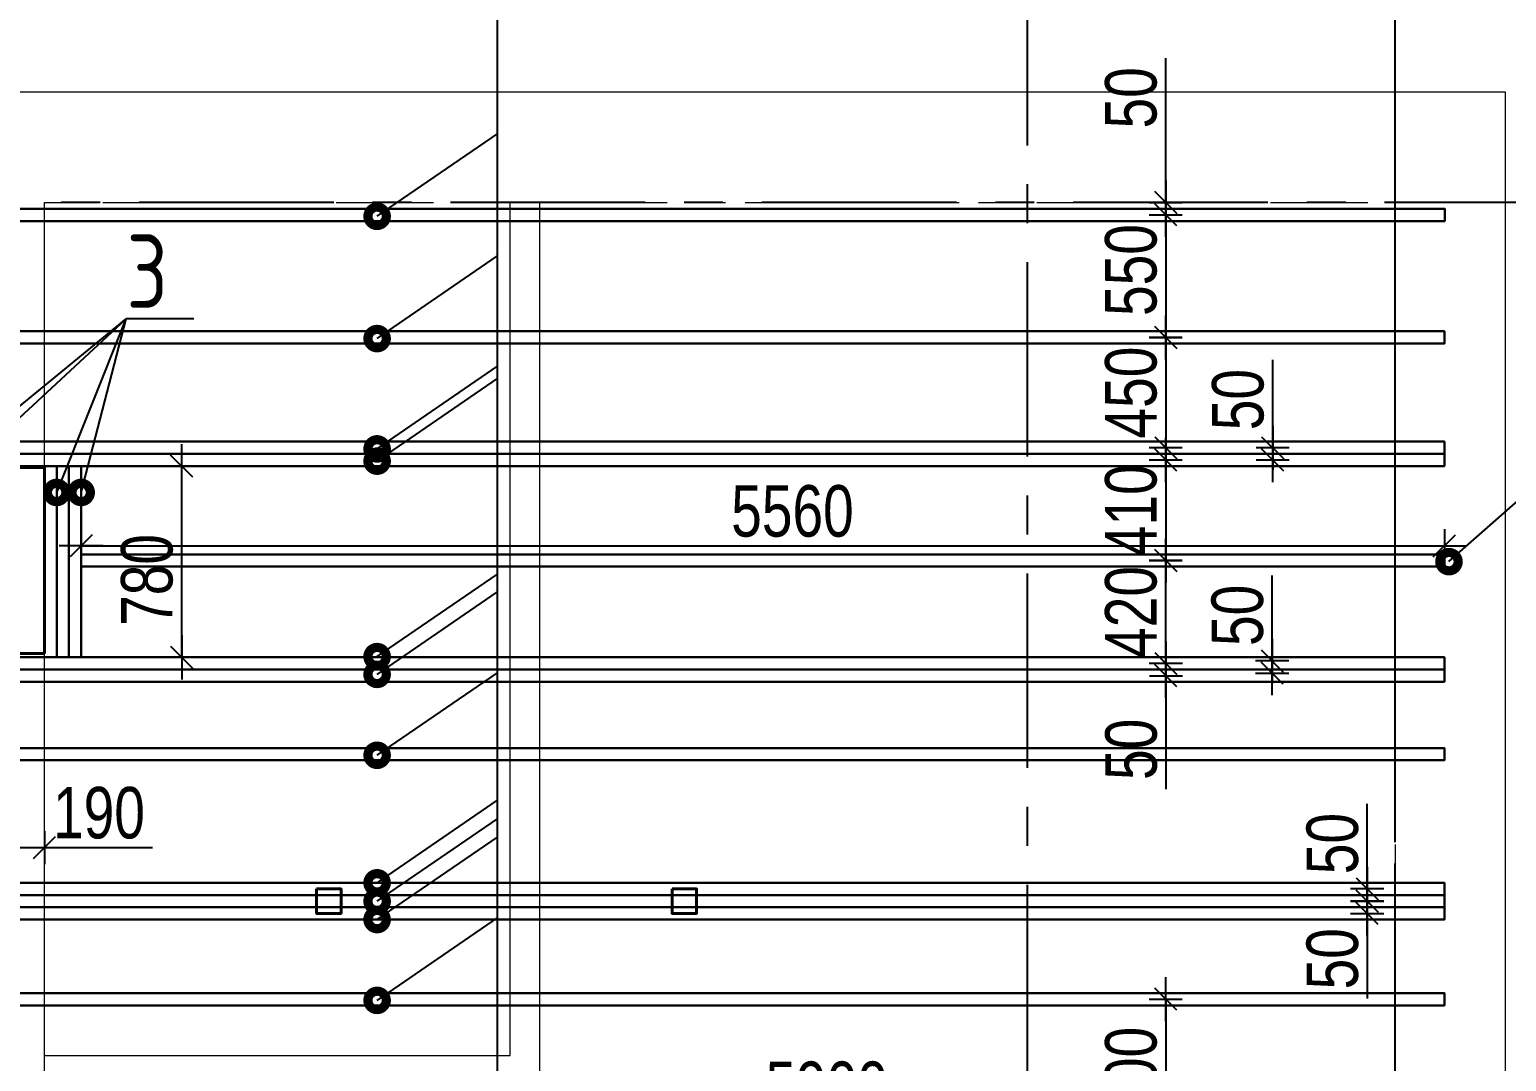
# Model space of a CAD drawing. Extents: x -12289450 to -10763036, y -7834513 to -6150123.
# Drawn here: x -11056296 to -11050273, y -7680621 to -7676411 of the extents above; entities that cross this region are included whole.
import ezdxf

# ---------------------------------------------------------------- set-up
doc = ezdxf.new("R2010")
doc.units = 0
doc.header["$LTSCALE"] = 25
doc.header["$PDMODE"] = 35
doc.linetypes.add('CENTER', pattern=[50.8, 31.75, -6.35, 6.35, -6.35])
doc.linetypes.add('HIDDEN', pattern=[9.525, 6.35, -3.175])
doc.layers.get('DefPoints').update_dxf_attribs({"color": 10, "lineweight": 30})
for name, color, linetype in [('005-РАЗМЕРЫ', 252, 'Continuous'), ('014-ОСИ', 251, 'CENTER'), ('Примечания', 7, 'Continuous')]:
    doc.layers.add(name, color=color, linetype=linetype)
doc.layers.add('СТЕНЫ', color=5, linetype='Continuous', lineweight=40)
doc.layers.add('тонкий', color=114, linetype='Continuous', lineweight=20)
doc.styles.add('GOST 2.304', font='cs_gost2304.shx')
doc.styles.add('TXT0', font='txt', dxfattribs={"width": 0.8})
doc.dimstyles.new('Копия(5) РАЗМЕРЫ', dxfattribs={"dimscale": 30, "dimtxt": 7, "dimasz": 0.15, "dimexe": 0, "dimexo": 0, "dimgap": 1.2, "dimtad": 1, "dimdec": 0, "dimzin": 0, "dimdsep": 46, "dimtxsty": 'TXT0', "dimblk1": 'A8MITTA', "dimblk2": 'A8MITTA', "dimsah": 1, "dimcen": 2, "dimse1": 1, "dimse2": 1, "dimadec": 0, "dimazin": 0, "dimtp": 6, "dimtm": 6, "dimtfac": 1, "dimtdec": 0, "dimtofl": 0, "dimtmove": 0, "dimatfit": 3, "dimldrblk": 'A8MITTA', "dimfxl": 0, "dimtolj": 1, "dimtzin": 0, "dimarcsym": 0})

# ---------------------------------------------------------------- blocks, each defined once
blk = doc.blocks.new('A8MITTA', base_point=(3180, 3140))
for p, q in [((3170, 3130), (3190, 3150)), ((3180, 3155), (3180, 3125)), ((3160, 3140), (3200, 3140))]:
    blk.add_line(p, q)
blk = doc.blocks.new('*D613')
at = {"layer": '005-РАЗМЕРЫ', "color": 0, "lineweight": -2, "ltscale": 1.2, "transparency": 16777216}
blk.add_line((-11055675.9, -7678967.7), (-11055675.9, -7678196.7), dxfattribs=at)
at = {"layer": 'DefPoints', "color": 0, "ltscale": 1.2, "transparency": 16777216}
for p in [(-11055675.9, -7678192.2), (-11055596.7, -7678192.2), (-11055596.7, -7678972.2)]:
    blk.add_point(p, dxfattribs=at)
at = {"layer": '005-РАЗМЕРЫ', "color": 0, "lineweight": -2, "ltscale": 1.2, "transparency": 16777216, "xscale": 4.5, "yscale": 4.5, "zscale": 4.5}
for p, rotation in [((-11055675.9, -7678192.2), 90), ((-11055675.9, -7678972.2), 270)]:
    blk.add_blockref('A8MITTA', p, dxfattribs=dict(at, rotation=rotation))
at = {"layer": '005-РАЗМЕРЫ', "color": 0, "ltscale": 1.2, "transparency": 16777216, "insert": (-11055816.9, -7678656.7), "char_height": 210, "attachment_point": 5, "rotation": 90, "style": 'TXT0'}
blk.add_mtext('\\A1;780', dxfattribs=at)
blk = doc.blocks.new('*D649')
at = {"layer": '005-РАЗМЕРЫ', "color": 0, "lineweight": -2, "ltscale": 1.2, "transparency": 16777216}
for p, q in [((-11056421.3, -7679748.5), (-11056240.3, -7679748.5)), ((-11056235.8, -7679748.5), (-11055795.3, -7679748.5))]:
    blk.add_line(p, q, dxfattribs=at)
at = {"layer": 'DefPoints', "color": 0, "ltscale": 1.2, "transparency": 16777216}
for p in [(-11056235.8, -7679748.5), (-11056425.8, -7679929.8), (-11056235.8, -7679929.8)]:
    blk.add_point(p, dxfattribs=at)
at = {"layer": '005-РАЗМЕРЫ', "color": 0, "lineweight": -2, "ltscale": 1.2, "transparency": 16777216, "xscale": 4.5, "yscale": 4.5, "zscale": 4.5, "rotation": 180}
blk.add_blockref('A8MITTA', (-11056425.8, -7679748.5), dxfattribs=at)
at = {"layer": '005-РАЗМЕРЫ', "color": 0, "lineweight": -2, "ltscale": 1.2, "transparency": 16777216, "xscale": 4.5, "yscale": 4.5, "zscale": 4.5}
blk.add_blockref('A8MITTA', (-11056235.8, -7679748.5), dxfattribs=at)
at = {"layer": '005-РАЗМЕРЫ', "color": 0, "ltscale": 1.2, "transparency": 16777216, "insert": (-11056013.3, -7679607.5), "char_height": 210, "attachment_point": 5, "style": 'TXT0'}
blk.add_mtext('\\A1;190', dxfattribs=at)
blk = doc.blocks.new('*D656')
at = {"layer": '005-РАЗМЕРЫ', "color": 0, "lineweight": -2, "ltscale": 1.2, "transparency": 16777216}
blk.add_line((-11056421.3, -7680868.9), (-11050530.3, -7680868.9), dxfattribs=at)
at = {"layer": 'DefPoints', "color": 0, "ltscale": 1.2, "transparency": 16777216}
for p in [(-11050525.8, -7680868.9), (-11056425.8, -7681150.4), (-11050525.8, -7681150.4)]:
    blk.add_point(p, dxfattribs=at)
at = {"layer": '005-РАЗМЕРЫ', "color": 0, "lineweight": -2, "ltscale": 1.2, "transparency": 16777216, "xscale": 4.5, "yscale": 4.5, "zscale": 4.5, "rotation": 180}
blk.add_blockref('A8MITTA', (-11056425.8, -7680868.9), dxfattribs=at)
at = {"layer": '005-РАЗМЕРЫ', "color": 0, "lineweight": -2, "ltscale": 1.2, "transparency": 16777216, "xscale": 4.5, "yscale": 4.5, "zscale": 4.5}
blk.add_blockref('A8MITTA', (-11050525.8, -7680868.9), dxfattribs=at)
at = {"layer": '005-РАЗМЕРЫ', "color": 0, "ltscale": 1.2, "transparency": 16777216, "insert": (-11053045.3, -7680727.9), "char_height": 210, "attachment_point": 5, "style": 'TXT0'}
blk.add_mtext('\\A1;5900', dxfattribs=at)
blk = doc.blocks.new('*D670')
at = {"layer": '005-РАЗМЕРЫ', "color": 0, "lineweight": -2, "ltscale": 1.2, "transparency": 16777216}
for p, q in [((-11051662.3, -7677112.7), (-11051662.3, -7676527.7)), ((-11051662.3, -7677171.7), (-11051662.3, -7677176.2))]:
    blk.add_line(p, q, dxfattribs=at)
at = {"layer": 'DefPoints', "color": 0, "ltscale": 1.2, "transparency": 16777216}
for p in [(-11051662.3, -7677117.2), (-11050524.1, -7677117.2), (-11050524.1, -7677167.2)]:
    blk.add_point(p, dxfattribs=at)
at = {"layer": '005-РАЗМЕРЫ', "color": 0, "lineweight": -2, "ltscale": 1.2, "transparency": 16777216, "xscale": 4.5, "yscale": 4.5, "zscale": 4.5}
for p, rotation in [((-11051662.3, -7677117.2), 270), ((-11051662.3, -7677167.2), 90)]:
    blk.add_blockref('A8MITTA', p, dxfattribs=dict(at, rotation=rotation))
at = {"layer": '005-РАЗМЕРЫ', "color": 0, "ltscale": 1.2, "transparency": 16777216, "insert": (-11051803.3, -7676689.7), "char_height": 210, "attachment_point": 5, "rotation": 90, "style": 'TXT0'}
blk.add_mtext('\\A1;50', dxfattribs=at)
blk = doc.blocks.new('*D671')
at = {"layer": '005-РАЗМЕРЫ', "color": 0, "lineweight": -2, "ltscale": 1.2, "transparency": 16777216}
blk.add_line((-11051662.3, -7677121.7), (-11051662.3, -7677662.7), dxfattribs=at)
at = {"layer": 'DefPoints', "color": 0, "ltscale": 1.2, "transparency": 16777216}
for p in [(-11050524.1, -7677117.2), (-11051662.3, -7677667.2), (-11050525.8, -7677667.2)]:
    blk.add_point(p, dxfattribs=at)
at = {"layer": '005-РАЗМЕРЫ', "color": 0, "lineweight": -2, "ltscale": 1.2, "transparency": 16777216, "xscale": 4.5, "yscale": 4.5, "zscale": 4.5}
for p, rotation in [((-11051662.3, -7677117.2), 90), ((-11051662.3, -7677667.2), 270)]:
    blk.add_blockref('A8MITTA', p, dxfattribs=dict(at, rotation=rotation))
at = {"layer": '005-РАЗМЕРЫ', "color": 0, "ltscale": 1.2, "transparency": 16777216, "insert": (-11051803.3, -7677392.2), "char_height": 210, "attachment_point": 5, "rotation": 90, "style": 'TXT0'}
blk.add_mtext('\\A1;550', dxfattribs=at)
blk = doc.blocks.new('*D672')
at = {"layer": '005-РАЗМЕРЫ', "color": 0, "lineweight": -2, "ltscale": 1.2, "transparency": 16777216}
blk.add_line((-11051662.3, -7677671.7), (-11051662.3, -7678112.7), dxfattribs=at)
at = {"layer": 'DefPoints', "color": 0, "ltscale": 1.2, "transparency": 16777216}
for p in [(-11050525.8, -7677667.2), (-11051662.3, -7678117.2), (-11050525.8, -7678117.2)]:
    blk.add_point(p, dxfattribs=at)
at = {"layer": '005-РАЗМЕРЫ', "color": 0, "lineweight": -2, "ltscale": 1.2, "transparency": 16777216, "xscale": 4.5, "yscale": 4.5, "zscale": 4.5}
for p, rotation in [((-11051662.3, -7677667.2), 90), ((-11051662.3, -7678117.2), 270)]:
    blk.add_blockref('A8MITTA', p, dxfattribs=dict(at, rotation=rotation))
at = {"layer": '005-РАЗМЕРЫ', "color": 0, "ltscale": 1.2, "transparency": 16777216, "insert": (-11051803.3, -7677892.2), "char_height": 210, "attachment_point": 5, "rotation": 90, "style": 'TXT0'}
blk.add_mtext('\\A1;450', dxfattribs=at)
blk = doc.blocks.new('*D673')
at = {"layer": '005-РАЗМЕРЫ', "color": 0, "lineweight": -2, "ltscale": 1.2, "transparency": 16777216}
for p, q in [((-11051226.1, -7678112.7), (-11051226.1, -7677758.9)), ((-11051226.1, -7678171.7), (-11051226.1, -7678176.2))]:
    blk.add_line(p, q, dxfattribs=at)
at = {"layer": 'DefPoints', "color": 0, "ltscale": 1.2, "transparency": 16777216}
for p in [(-11050525.8, -7678117.2), (-11051226.1, -7678167.2), (-11050525.8, -7678167.2)]:
    blk.add_point(p, dxfattribs=at)
at = {"layer": '005-РАЗМЕРЫ', "color": 0, "lineweight": -2, "ltscale": 1.2, "transparency": 16777216, "xscale": 4.5, "yscale": 4.5, "zscale": 4.5}
for p, rotation in [((-11051226.1, -7678117.2), 270), ((-11051226.1, -7678167.2), 90)]:
    blk.add_blockref('A8MITTA', p, dxfattribs=dict(at, rotation=rotation))
at = {"layer": '005-РАЗМЕРЫ', "color": 0, "ltscale": 1.2, "transparency": 16777216, "insert": (-11051367.1, -7677920.9), "char_height": 210, "attachment_point": 5, "rotation": 90, "style": 'TXT0'}
blk.add_mtext('\\A1;50', dxfattribs=at)
blk = doc.blocks.new('*D674')
at = {"layer": '005-РАЗМЕРЫ', "color": 0, "lineweight": -2, "ltscale": 1.2, "transparency": 16777216}
blk.add_line((-11051662.3, -7678171.7), (-11051662.3, -7678572.7), dxfattribs=at)
at = {"layer": 'DefPoints', "color": 0, "ltscale": 1.2, "transparency": 16777216}
for p in [(-11050525.8, -7678167.2), (-11056085.8, -7678577.2), (-11051662.3, -7678577.2)]:
    blk.add_point(p, dxfattribs=at)
at = {"layer": '005-РАЗМЕРЫ', "color": 0, "lineweight": -2, "ltscale": 1.2, "transparency": 16777216, "xscale": 4.5, "yscale": 4.5, "zscale": 4.5}
for p, rotation in [((-11051662.3, -7678167.2), 90), ((-11051662.3, -7678577.2), 270)]:
    blk.add_blockref('A8MITTA', p, dxfattribs=dict(at, rotation=rotation))
at = {"layer": '005-РАЗМЕРЫ', "color": 0, "ltscale": 1.2, "transparency": 16777216, "insert": (-11051803.3, -7678372.2), "char_height": 210, "attachment_point": 5, "rotation": 90, "style": 'TXT0'}
blk.add_mtext('\\A1;410', dxfattribs=at)
blk = doc.blocks.new('*D675')
at = {"layer": '005-РАЗМЕРЫ', "color": 0, "lineweight": -2, "ltscale": 1.2, "transparency": 16777216}
for p, q in [((-11051228.1, -7678982.7), (-11051228.1, -7678639.1)), ((-11051228.1, -7679041.7), (-11051228.1, -7679046.2))]:
    blk.add_line(p, q, dxfattribs=at)
at = {"layer": 'DefPoints', "color": 0, "ltscale": 1.2, "transparency": 16777216}
for p in [(-11056425.8, -7678987.2), (-11056425.8, -7679037.2), (-11051228.1, -7679037.2)]:
    blk.add_point(p, dxfattribs=at)
at = {"layer": '005-РАЗМЕРЫ', "color": 0, "lineweight": -2, "ltscale": 1.2, "transparency": 16777216, "xscale": 4.5, "yscale": 4.5, "zscale": 4.5}
for p, rotation in [((-11051228.1, -7678987.2), 270), ((-11051228.1, -7679037.2), 90)]:
    blk.add_blockref('A8MITTA', p, dxfattribs=dict(at, rotation=rotation))
at = {"layer": '005-РАЗМЕРЫ', "color": 0, "ltscale": 1.2, "transparency": 16777216, "insert": (-11051369.1, -7678801.1), "char_height": 210, "attachment_point": 5, "rotation": 90, "style": 'TXT0'}
blk.add_mtext('\\A1;50', dxfattribs=at)
blk = doc.blocks.new('*D676')
at = {"layer": '005-РАЗМЕРЫ', "color": 0, "lineweight": -2, "ltscale": 1.2, "transparency": 16777216}
blk.add_line((-11049972.3, -7679371.7), (-11049972.3, -7679912.7), dxfattribs=at)
at = {"layer": 'DefPoints', "color": 0, "ltscale": 1.2, "transparency": 16777216}
for p in [(-11050525.8, -7679367.2), (-11050525.8, -7679917.2), (-11049972.3, -7679917.2)]:
    blk.add_point(p, dxfattribs=at)
at = {"layer": '005-РАЗМЕРЫ', "color": 0, "lineweight": -2, "ltscale": 1.2, "transparency": 16777216, "xscale": 4.5, "yscale": 4.5, "zscale": 4.5}
for p, rotation in [((-11049972.3, -7679367.2), 90), ((-11049972.3, -7679917.2), 270)]:
    blk.add_blockref('A8MITTA', p, dxfattribs=dict(at, rotation=rotation))
at = {"layer": '005-РАЗМЕРЫ', "color": 0, "ltscale": 1.2, "transparency": 16777216, "insert": (-11050113.3, -7679766), "char_height": 210, "attachment_point": 5, "rotation": 90, "style": 'TXT0'}
blk.add_mtext('\\A1;550', dxfattribs=at)
blk = doc.blocks.new('*D678')
at = {"layer": '005-РАЗМЕРЫ', "color": 0, "lineweight": -2, "ltscale": 1.2, "transparency": 16777216}
blk.add_line((-11051662.3, -7680371.7), (-11051662.3, -7680962.7), dxfattribs=at)
at = {"layer": 'DefPoints', "color": 0, "ltscale": 1.2, "transparency": 16777216}
for p in [(-11050525.8, -7680367.2), (-11051662.3, -7680967.2), (-11050525.8, -7680967.2)]:
    blk.add_point(p, dxfattribs=at)
at = {"layer": '005-РАЗМЕРЫ', "color": 0, "lineweight": -2, "ltscale": 1.2, "transparency": 16777216, "xscale": 4.5, "yscale": 4.5, "zscale": 4.5}
for p, rotation in [((-11051662.3, -7680367.2), 90), ((-11051662.3, -7680967.2), 270)]:
    blk.add_blockref('A8MITTA', p, dxfattribs=dict(at, rotation=rotation))
at = {"layer": '005-РАЗМЕРЫ', "color": 0, "ltscale": 1.2, "transparency": 16777216, "insert": (-11051803.3, -7680667.2), "char_height": 210, "attachment_point": 5, "rotation": 90, "style": 'TXT0'}
blk.add_mtext('\\A1;600', dxfattribs=at)
blk = doc.blocks.new('*D684')
at = {"layer": '005-РАЗМЕРЫ', "color": 0, "lineweight": -2, "ltscale": 1.2, "transparency": 16777216}
blk.add_line((-11056081.3, -7678517.4), (-11050530.3, -7678517.4), dxfattribs=at)
at = {"layer": 'DefPoints', "color": 0, "ltscale": 1.2, "transparency": 16777216}
for p in [(-11050525.8, -7678192.2), (-11050525.8, -7678517.4), (-11056085.8, -7678552.2)]:
    blk.add_point(p, dxfattribs=at)
at = {"layer": '005-РАЗМЕРЫ', "color": 0, "lineweight": -2, "ltscale": 1.2, "transparency": 16777216, "xscale": 4.5, "yscale": 4.5, "zscale": 4.5, "rotation": 180}
blk.add_blockref('A8MITTA', (-11056085.8, -7678517.4), dxfattribs=at)
at = {"layer": '005-РАЗМЕРЫ', "color": 0, "lineweight": -2, "ltscale": 1.2, "transparency": 16777216, "xscale": 4.5, "yscale": 4.5, "zscale": 4.5}
blk.add_blockref('A8MITTA', (-11050525.8, -7678517.4), dxfattribs=at)
at = {"layer": '005-РАЗМЕРЫ', "color": 0, "ltscale": 1.2, "transparency": 16777216, "insert": (-11053184.7, -7678376.4), "char_height": 210, "attachment_point": 5, "style": 'TXT0'}
blk.add_mtext('\\A1;5560', dxfattribs=at)
blk = doc.blocks.new('*D704')
at = {"layer": '005-РАЗМЕРЫ', "color": 0, "lineweight": -2, "ltscale": 1.2, "transparency": 16777216}
blk.add_line((-11051662.3, -7678992.7), (-11051662.3, -7678581.7), dxfattribs=at)
at = {"layer": 'DefPoints', "color": 0, "ltscale": 1.2, "transparency": 16777216}
for p in [(-11051662.3, -7678577.2), (-11050525.8, -7678577.2), (-11050525.8, -7678997.2)]:
    blk.add_point(p, dxfattribs=at)
at = {"layer": '005-РАЗМЕРЫ', "color": 0, "lineweight": -2, "ltscale": 1.2, "transparency": 16777216, "xscale": 4.5, "yscale": 4.5, "zscale": 4.5}
for p, rotation in [((-11051662.3, -7678577.2), 90), ((-11051662.3, -7678997.2), 270)]:
    blk.add_blockref('A8MITTA', p, dxfattribs=dict(at, rotation=rotation))
at = {"layer": '005-РАЗМЕРЫ', "color": 0, "ltscale": 1.2, "transparency": 16777216, "insert": (-11051803.3, -7678787.2), "char_height": 210, "attachment_point": 5, "rotation": 90, "style": 'TXT0'}
blk.add_mtext('\\A1;420', dxfattribs=at)
blk = doc.blocks.new('*D705')
at = {"layer": '005-РАЗМЕРЫ', "color": 0, "lineweight": -2, "ltscale": 1.2, "transparency": 16777216}
for p, q in [((-11051661.4, -7678992.7), (-11051661.4, -7678988.2)), ((-11051661.4, -7679051.7), (-11051661.4, -7679509.7))]:
    blk.add_line(p, q, dxfattribs=at)
at = {"layer": 'DefPoints', "color": 0, "ltscale": 1.2, "transparency": 16777216}
for p in [(-11050525.8, -7678997.2), (-11051661.4, -7679047.2), (-11050525.8, -7679047.2)]:
    blk.add_point(p, dxfattribs=at)
at = {"layer": '005-РАЗМЕРЫ', "color": 0, "lineweight": -2, "ltscale": 1.2, "transparency": 16777216, "xscale": 4.5, "yscale": 4.5, "zscale": 4.5}
for p, rotation in [((-11051661.4, -7678997.2), 270), ((-11051661.4, -7679047.2), 90)]:
    blk.add_blockref('A8MITTA', p, dxfattribs=dict(at, rotation=rotation))
at = {"layer": '005-РАЗМЕРЫ', "color": 0, "ltscale": 1.2, "transparency": 16777216, "insert": (-11051802.4, -7679347.7), "char_height": 210, "attachment_point": 5, "rotation": 90, "style": 'TXT0'}
blk.add_mtext('\\A1;50', dxfattribs=at)
blk = doc.blocks.new('*D712')
at = {"layer": '005-РАЗМЕРЫ', "color": 0, "lineweight": -2, "ltscale": 1.2, "transparency": 16777216}
for p, q in [((-11057408.2, -7679312.7), (-11057408.2, -7678957.2)), ((-11057408.2, -7679371.7), (-11057408.2, -7679376.2))]:
    blk.add_line(p, q, dxfattribs=at)
at = {"layer": 'DefPoints', "color": 0, "ltscale": 1.2, "transparency": 16777216}
for p in [(-11057408.2, -7679317.2), (-11056066.2, -7679317.2), (-11057340.7, -7679367.2)]:
    blk.add_point(p, dxfattribs=at)
at = {"layer": '005-РАЗМЕРЫ', "color": 0, "lineweight": -2, "ltscale": 1.2, "transparency": 16777216, "xscale": 4.5, "yscale": 4.5, "zscale": 4.5}
for p, rotation in [((-11057408.2, -7679317.2), 270), ((-11057408.2, -7679367.2), 90)]:
    blk.add_blockref('A8MITTA', p, dxfattribs=dict(at, rotation=rotation))
at = {"layer": '005-РАЗМЕРЫ', "color": 0, "ltscale": 1.2, "transparency": 16777216, "insert": (-11057549.2, -7679119.2), "char_height": 210, "attachment_point": 5, "rotation": 90, "style": 'TXT0'}
blk.add_mtext('\\A1;50', dxfattribs=at)
blk = doc.blocks.new('*D714')
at = {"layer": '005-РАЗМЕРЫ', "color": 0, "lineweight": -2, "ltscale": 1.2, "transparency": 16777216}
for p, q in [((-11050840.6, -7679912.7), (-11050840.6, -7679570.2)), ((-11050840.6, -7679971.7), (-11050840.6, -7679976.2))]:
    blk.add_line(p, q, dxfattribs=at)
at = {"layer": 'DefPoints', "color": 0, "ltscale": 1.2, "transparency": 16777216}
for p in [(-11050840.6, -7679917.2), (-11050525.8, -7679917.2), (-11050525.8, -7679967.2)]:
    blk.add_point(p, dxfattribs=at)
at = {"layer": '005-РАЗМЕРЫ', "color": 0, "lineweight": -2, "ltscale": 1.2, "transparency": 16777216, "xscale": 4.5, "yscale": 4.5, "zscale": 4.5}
for p, rotation in [((-11050840.6, -7679917.2), 270), ((-11050840.6, -7679967.2), 90)]:
    blk.add_blockref('A8MITTA', p, dxfattribs=dict(at, rotation=rotation))
at = {"layer": '005-РАЗМЕРЫ', "color": 0, "ltscale": 1.2, "transparency": 16777216, "insert": (-11050981.6, -7679732.2), "char_height": 210, "attachment_point": 5, "rotation": 90, "style": 'TXT0'}
blk.add_mtext('\\A1;50', dxfattribs=at)
blk = doc.blocks.new('*D716')
at = {"layer": '005-РАЗМЕРЫ', "color": 0, "lineweight": -2, "ltscale": 1.2, "transparency": 16777216}
blk.add_line((-11049973, -7679362.7), (-11049973, -7679051.7), dxfattribs=at)
at = {"layer": 'DefPoints', "color": 0, "ltscale": 1.2, "transparency": 16777216}
for p in [(-11050640, -7679047.2), (-11049973, -7679047.2), (-11050640, -7679367.2)]:
    blk.add_point(p, dxfattribs=at)
at = {"layer": '005-РАЗМЕРЫ', "color": 0, "lineweight": -2, "ltscale": 1.2, "transparency": 16777216, "xscale": 4.5, "yscale": 4.5, "zscale": 4.5}
for p, rotation in [((-11049973, -7679047.2), 90), ((-11049973, -7679367.2), 270)]:
    blk.add_blockref('A8MITTA', p, dxfattribs=dict(at, rotation=rotation))
at = {"layer": '005-РАЗМЕРЫ', "color": 0, "ltscale": 1.2, "transparency": 16777216, "insert": (-11050114, -7679207.2), "char_height": 210, "attachment_point": 5, "rotation": 90, "style": 'TXT0'}
blk.add_mtext('\\A1;320', dxfattribs=at)
blk = doc.blocks.new('*D717')
at = {"layer": '005-РАЗМЕРЫ', "color": 0, "lineweight": -2, "ltscale": 1.2, "transparency": 16777216}
blk.add_line((-11049974.1, -7678992.7), (-11049974.1, -7678581.7), dxfattribs=at)
at = {"layer": 'DefPoints', "color": 0, "ltscale": 1.2, "transparency": 16777216}
for p in [(-11050640, -7678577.2), (-11049974.1, -7678577.2), (-11050640, -7678997.2)]:
    blk.add_point(p, dxfattribs=at)
at = {"layer": '005-РАЗМЕРЫ', "color": 0, "lineweight": -2, "ltscale": 1.2, "transparency": 16777216, "xscale": 4.5, "yscale": 4.5, "zscale": 4.5}
for p, rotation in [((-11049974.1, -7678577.2), 90), ((-11049974.1, -7678997.2), 270)]:
    blk.add_blockref('A8MITTA', p, dxfattribs=dict(at, rotation=rotation))
at = {"layer": '005-РАЗМЕРЫ', "color": 0, "ltscale": 1.2, "transparency": 16777216, "insert": (-11050115.1, -7678698), "char_height": 210, "attachment_point": 5, "rotation": 90, "style": 'TXT0'}
blk.add_mtext('\\A1;420', dxfattribs=at)
blk = doc.blocks.new('*D723')
at = {"layer": '005-РАЗМЕРЫ', "color": 0, "lineweight": -2, "ltscale": 1.2, "transparency": 16777216}
for p, q in [((-11050840.6, -7679962.7), (-11050840.6, -7679958.2)), ((-11050840.6, -7680021.7), (-11050840.6, -7680364.2))]:
    blk.add_line(p, q, dxfattribs=at)
at = {"layer": 'DefPoints', "color": 0, "ltscale": 1.2, "transparency": 16777216}
for p in [(-11050525.8, -7679967.2), (-11050840.6, -7680017.2), (-11050525.8, -7680017.2)]:
    blk.add_point(p, dxfattribs=at)
at = {"layer": '005-РАЗМЕРЫ', "color": 0, "lineweight": -2, "ltscale": 1.2, "transparency": 16777216, "xscale": 4.5, "yscale": 4.5, "zscale": 4.5}
for p, rotation in [((-11050840.6, -7679967.2), 270), ((-11050840.6, -7680017.2), 90)]:
    blk.add_blockref('A8MITTA', p, dxfattribs=dict(at, rotation=rotation))
at = {"layer": '005-РАЗМЕРЫ', "color": 0, "ltscale": 1.2, "transparency": 16777216, "insert": (-11050981.6, -7680202.2), "char_height": 210, "attachment_point": 5, "rotation": 90, "style": 'TXT0'}
blk.add_mtext('\\A1;50', dxfattribs=at)

msp = doc.modelspace()

# ---------------------------------------------------------------- linework, layer by layer
at = {"layer": '014-ОСИ'}
for p in [(-11050725.8, -7679567.2), (-11050725.8, -7683535.9)]:
    msp.add_line(p, (-11050725.8, -7674758.6), dxfattribs=at)
for points in [[(-11052225.8, -7688313.6), (-11052225.8, -7674658.6)], [(-11049975.8, -7677117.2), (-11056235.8, -7677117.2)], [(-11050725.8, -7683486.1), (-11050725.8, -7678997.2)], [(-11050725.8, -7680607.2), (-11050725.8, -7679307.2)]]:
    msp.add_lwpolyline(points, dxfattribs=at)
at = {"layer": 'Примечания', "ltscale": 3}
for p, q in [((-11054388.1, -7682434.9), (-11054388.1, -7676201.6)), ((-11054878.9, -7677173), (-11054388.1, -7676836)), ((-11054878.9, -7677671.9), (-11054388.1, -7677334.9)), ((-11056765.8, -7678299.6), (-11055902.6, -7677590.8)), ((-11056665.8, -7678299.6), (-11055902.6, -7677590.8)), ((-11056185.8, -7678299.6), (-11055902.6, -7677590.8)), ((-11056085.8, -7678299.6), (-11055902.6, -7677590.8)), ((-11055627, -7677590.8), (-11055902.6, -7677590.8)), ((-11054878.9, -7678121.9), (-11054388.1, -7677784.9)), ((-11054878.9, -7678171.9), (-11054388.1, -7677834.9)), ((-11050507.1, -7678581.9), (-11049913.3, -7678057.7)), ((-11054878.9, -7678969.3), (-11054388.1, -7678632.4)), ((-11054878.9, -7679041.9), (-11054388.1, -7678704.9)), ((-11054878.9, -7679371.9), (-11054388.1, -7679034.9)), ((-11054878.9, -7679892.2), (-11054388.1, -7679555.3)), ((-11054878.9, -7679967.7), (-11054388.1, -7679630.8)), ((-11054878.9, -7680042.2), (-11054388.1, -7679705.3)), ((-11054878.9, -7680371.9), (-11054388.1, -7680034.9))]:
    msp.add_line(p, q, dxfattribs=at)
at = {"layer": 'Примечания', "ltscale": 3, "const_width": 75}
for points in [[(-11054860.1, -7677173, 1), (-11054897.6, -7677173, 1)], [(-11054860.1, -7677671.9, 1), (-11054897.6, -7677671.9, 1)], [(-11054860.1, -7678121.9, 1), (-11054897.6, -7678121.9, 1)], [(-11054860.1, -7678171.9, 1), (-11054897.6, -7678171.9, 1)], [(-11056167.1, -7678299.6, 1), (-11056204.6, -7678299.6, 1)], [(-11056067.1, -7678299.6, 1), (-11056104.6, -7678299.6, 1)], [(-11050525.8, -7678581.9, -1), (-11050488.3, -7678581.9, -1)], [(-11054860.1, -7678969.3, 1), (-11054897.6, -7678969.3, 1)], [(-11054860.1, -7679041.9, 1), (-11054897.6, -7679041.9, 1)], [(-11054860.1, -7679371.9, 1), (-11054897.6, -7679371.9, 1)], [(-11054860.1, -7679892.2, 1), (-11054897.6, -7679892.2, 1)], [(-11054860.1, -7679967.7, 1), (-11054897.6, -7679967.7, 1)], [(-11054860.1, -7680042.2, 1), (-11054897.6, -7680042.2, 1)], [(-11054860.1, -7680371.9, 1), (-11054897.6, -7680371.9, 1)]]:
    msp.add_lwpolyline(points, format="xyb", close=True, dxfattribs=at)
at = {"layer": 'СТЕНЫ', "color": 44, "ltscale": 0.3, "true_color": 0xab6317}
for p, q in [((-11056235.8, -7678197.2), (-11056615.8, -7678197.2)), ((-11056235.8, -7678197.2), (-11056235.8, -7678957.2)), ((-11056615.8, -7678957.2), (-11056235.8, -7678957.2))]:
    msp.add_line(p, q, dxfattribs=at)
at = {"layer": 'СТЕНЫ', "color": 4, "lineweight": 30, "ltscale": 3}
for points in [[(-11056424.1, -7677142.2), (-11056424.1, -7677142.2), (-11056424.1, -7677192.2), (-11051124.1, -7677192.2), (-11050524.1, -7677192.2), (-11050524.1, -7677142.2)], [(-11056425.8, -7677642.2), (-11056425.8, -7677642.2), (-11056425.8, -7677692.2), (-11051125.8, -7677692.2), (-11050525.8, -7677692.2), (-11050525.8, -7677642.2)], [(-11056425.8, -7678092.2), (-11056425.8, -7678092.2), (-11056425.8, -7678142.2), (-11051125.8, -7678142.2), (-11050525.8, -7678142.2), (-11050525.8, -7678092.2)], [(-11056425.8, -7678142.2), (-11056425.8, -7678142.2), (-11056425.8, -7678192.2), (-11051125.8, -7678192.2), (-11050525.8, -7678192.2), (-11050525.8, -7678142.2)], [(-11056185.8, -7678192.2), (-11056185.8, -7678972.2), (-11056135.8, -7678972.2), (-11056135.8, -7678192.2), (-11056185.8, -7678192.2)], [(-11056135.8, -7678192.2), (-11056135.8, -7678972.2), (-11056085.8, -7678972.2), (-11056085.8, -7678192.2), (-11056135.8, -7678192.2)], [(-11056085.8, -7678552.2), (-11056085.8, -7678552.2), (-11056085.8, -7678602.2), (-11051125.8, -7678602.2), (-11050525.8, -7678602.2), (-11050525.8, -7678552.2)], [(-11056425.8, -7678972.2), (-11056425.8, -7678972.2), (-11056425.8, -7679022.2), (-11050525.8, -7679022.2), (-11050525.8, -7679022.2), (-11050525.8, -7678972.2)], [(-11056425.8, -7679022.2), (-11056425.8, -7679022.2), (-11056425.8, -7679072.2), (-11050525.8, -7679072.2), (-11050525.8, -7679072.2), (-11050525.8, -7679022.2)], [(-11056425.8, -7679342.2), (-11056425.8, -7679342.2), (-11056425.8, -7679392.2), (-11050525.8, -7679392.2), (-11050525.8, -7679392.2), (-11050525.8, -7679342.2)], [(-11056425.8, -7679892.2), (-11056425.8, -7679892.2), (-11056425.8, -7679942.2), (-11050525.8, -7679942.2), (-11050525.8, -7679942.2), (-11050525.8, -7679892.2)], [(-11056425.8, -7679942.2), (-11056425.8, -7679942.2), (-11056425.8, -7679992.2), (-11050525.8, -7679992.2), (-11050525.8, -7679992.2), (-11050525.8, -7679942.2)], [(-11056425.8, -7680042.2), (-11056425.8, -7680042.2), (-11056425.8, -7679992.2), (-11050525.8, -7679992.2), (-11050525.8, -7679992.2), (-11050525.8, -7680042.2)], [(-11056425.8, -7680342.2), (-11056425.8, -7680342.2), (-11056425.8, -7680392.2), (-11050525.8, -7680392.2), (-11050525.8, -7680392.2), (-11050525.8, -7680342.2)]]:
    msp.add_lwpolyline(points, close=True, dxfattribs=at)
at = {"layer": 'СТЕНЫ', "color": 1, "lineweight": 40, "ltscale": 3}
for points in [[(-11055125.8, -7679917.2), (-11055025.8, -7679917.2), (-11055025.8, -7680017.2), (-11055125.8, -7680017.2)], [(-11055125.8, -7679917.2), (-11055025.8, -7679917.2), (-11055025.8, -7680017.2), (-11055125.8, -7680017.2)], [(-11053675.8, -7679917.2), (-11053575.8, -7679917.2), (-11053575.8, -7680017.2), (-11053675.8, -7680017.2)], [(-11053675.8, -7679917.2), (-11053575.8, -7679917.2), (-11053575.8, -7680017.2), (-11053675.8, -7680017.2)]]:
    msp.add_lwpolyline(points, close=True, dxfattribs=at)
at = {"layer": 'тонкий', "color": 3, "lineweight": 20}
for p, q in [((-11050275.8, -7676667.2), (-11061975.8, -7676667.2)), ((-11050275.8, -7683267.2), (-11050275.8, -7676667.2))]:
    msp.add_line(p, q, dxfattribs=at)
at = {"layer": 'тонкий', "color": 3, "linetype": 'HIDDEN', "lineweight": 9}
msp.add_line((-11050725.8, -7677117.2), (-11050725.8, -7682817.2), dxfattribs=at)
msp.add_line((-11050725.8, -7677117.2), (-11050725.8, -7682817.2), dxfattribs=at)
at = {"layer": 'тонкий', "color": 3, "lineweight": 20}
for points in [[(-11056235.8, -7682817.2), (-11056235.8, -7677117.2)], [(-11054335.8, -7680597.2), (-11054335.8, -7677117.2)], [(-11054215.8, -7682817.2), (-11054215.8, -7677117.2)], [(-11056235.8, -7680597.2), (-11054335.8, -7680597.2)]]:
    msp.add_lwpolyline(points, dxfattribs=at)
at = {"layer": 'тонкий', "color": 3, "linetype": 'HIDDEN', "lineweight": 9}
msp.add_lwpolyline([(-11056235.8, -7677117.2), (-11050725.8, -7677117.2)], dxfattribs=at)

# ---------------------------------------------------------------- texts
at = {"layer": 'Примечания', "ltscale": 3, "style": 'GOST 2.304'}
msp.add_text('3', height=300, rotation=359.99996, dxfattribs=at).set_placement((-11055901.5, -7677547))

# ---------------------------------------------------------------- dimensions: what is measured, and where the dimension line sits
at = {"layer": '005-РАЗМЕРЫ', "ltscale": 1.2}
for base, p1, p2, angle, picture, middle in [((-11051662.3, -7677117.2), (-11050524.1, -7677167.2), (-11050524.1, -7677117.2), 90, '*D670', (-11051662.3, -7676689.7)), ((-11051662.3, -7678117.2), (-11050525.8, -7677667.2), (-11050525.8, -7678117.2), 90, '*D672', (-11051662.3, -7677892.2)), ((-11051226.1, -7678167.2), (-11050525.8, -7678117.2), (-11050525.8, -7678167.2), 90, '*D673', (-11051226.1, -7677920.9)), ((-11051662.3, -7678577.2), (-11050525.8, -7678167.2), (-11056085.8, -7678577.2), 90, '*D674', (-11051662.3, -7678372.2)), ((-11055675.9, -7678192.2), (-11055596.7, -7678972.2), (-11055596.7, -7678192.2), 90, '*D613', (-11055675.9, -7678656.7)), ((-11049974.1, -7678577.2), (-11050640, -7678997.2), (-11050640, -7678577.2), 90, '*D717', (-11049974.1, -7678698)), ((-11051662.3, -7678577.2), (-11050525.8, -7678997.2), (-11050525.8, -7678577.2), 90, '*D704', (-11051662.3, -7678787.2)), ((-11051228.1, -7679037.2), (-11056425.8, -7678987.2), (-11056425.8, -7679037.2), 90, '*D675', (-11051228.1, -7678801.1)), ((-11057408.2, -7679317.2), (-11057340.7, -7679367.2), (-11056066.2, -7679317.2), 270, '*D712', (-11057408.2, -7679119.2)), ((-11051661.4, -7679047.2), (-11050525.8, -7678997.2), (-11050525.8, -7679047.2), 90, '*D705', (-11051661.4, -7679347.7)), ((-11049973, -7679047.2), (-11050640, -7679367.2), (-11050640, -7679047.2), 90, '*D716', (-11049973, -7679207.2)), ((-11049972.3, -7679917.2), (-11050525.8, -7679367.2), (-11050525.8, -7679917.2), 90, '*D676', (-11049972.3, -7679766)), ((-11050840.6, -7679917.2), (-11050525.8, -7679967.2), (-11050525.8, -7679917.2), 270, '*D714', (-11050840.6, -7679732.2)), ((-11050840.6, -7680017.2), (-11050525.8, -7679967.2), (-11050525.8, -7680017.2), 90, '*D723', (-11050840.6, -7680202.2))]:
    dim = msp.add_linear_dim(base=base, p1=p1, p2=p2, angle=angle, dimstyle='Копия(5) РАЗМЕРЫ', dxfattribs=at)
    dim.commit()
    dim.dimension.update_dxf_attribs({"geometry": picture, "text_midpoint": middle, "dimtype": 160})
for base, p1, p2, picture, middle in [((-11051662.3, -7677667.2), (-11050524.1, -7677117.2), (-11050525.8, -7677667.2), '*D671', (-11051803.3, -7677392.2)), ((-11051662.3, -7680967.2), (-11050525.8, -7680367.2), (-11050525.8, -7680967.2), '*D678', (-11051803.3, -7680667.2))]:
    dim = msp.add_linear_dim(base=base, p1=p1, p2=p2, angle=90, dimstyle='Копия(5) РАЗМЕРЫ', dxfattribs=at)
    dim.commit()
    dim.dimension.update_dxf_attribs({"geometry": picture, "text_midpoint": middle})
for base, p1, p2, picture, middle in [((-11050525.8, -7678517.4), (-11056085.8, -7678552.2), (-11050525.8, -7678192.2), '*D684', (-11053184.7, -7678517.4)), ((-11056235.8, -7679748.5), (-11056425.8, -7679929.8), (-11056235.8, -7679929.8), '*D649', (-11056013.3, -7679748.5)), ((-11050525.8, -7680868.9), (-11056425.8, -7681150.4), (-11050525.8, -7681150.4), '*D656', (-11053045.3, -7680868.9))]:
    dim = msp.add_linear_dim(base=base, p1=p1, p2=p2, dimstyle='Копия(5) РАЗМЕРЫ', dxfattribs=at)
    dim.commit()
    dim.dimension.update_dxf_attribs({"geometry": picture, "text_midpoint": middle, "dimtype": 160})

doc.saveas('drawing.dxf')
